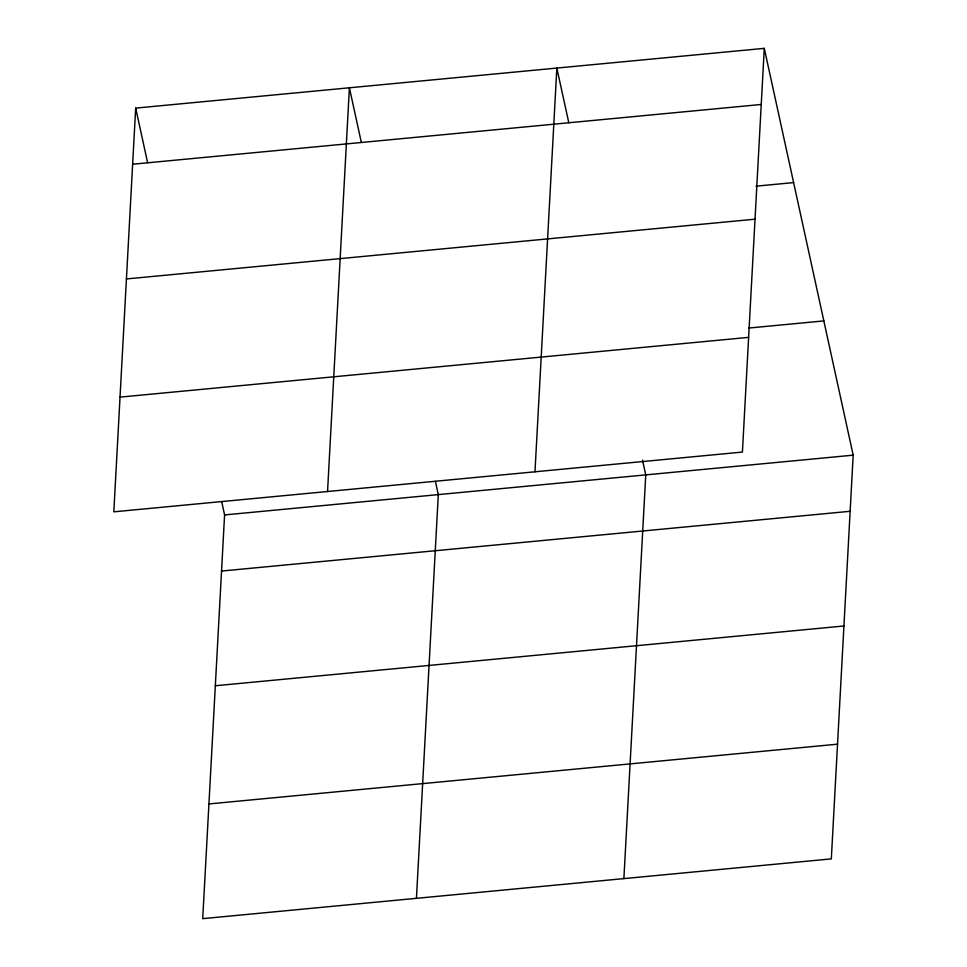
<?xml version="1.0" encoding="UTF-8"?>
<svg xmlns="http://www.w3.org/2000/svg" width="967" height="967" viewBox="0 0 967 967"><rect width="100%" height="100%" fill="white"/><g stroke="black" fill="none" stroke-linecap="round" stroke-linejoin="round"><path stroke-width="1.45" d="M135.682 108.111L113.816 511.833L742.414 452.072L764.281 48.35L135.682 108.111L147.613 162.698M221.685 501.643L224.586 514.928L202.719 918.65L831.318 858.889L853.184 455.167L764.281 48.35M327.547 491.514L349.401 87.792L361.332 142.379M416.439 898.331L438.305 494.608L435.404 481.324M534.981 471.799L556.847 68.077L568.777 122.652M623.884 878.604L645.751 474.882L642.523 460.135M132.648 164.233L761.247 104.472M756.037 186.172L793.617 182.594M126.435 278.943L755.034 219.183M748.688 328.055L823.848 320.911M120.029 397.123L748.627 337.362M224.586 514.928L853.184 455.167M221.54 571.05L850.138 511.289M215.327 685.76L843.937 625.987M208.932 803.94L837.531 744.179"/></g></svg>
